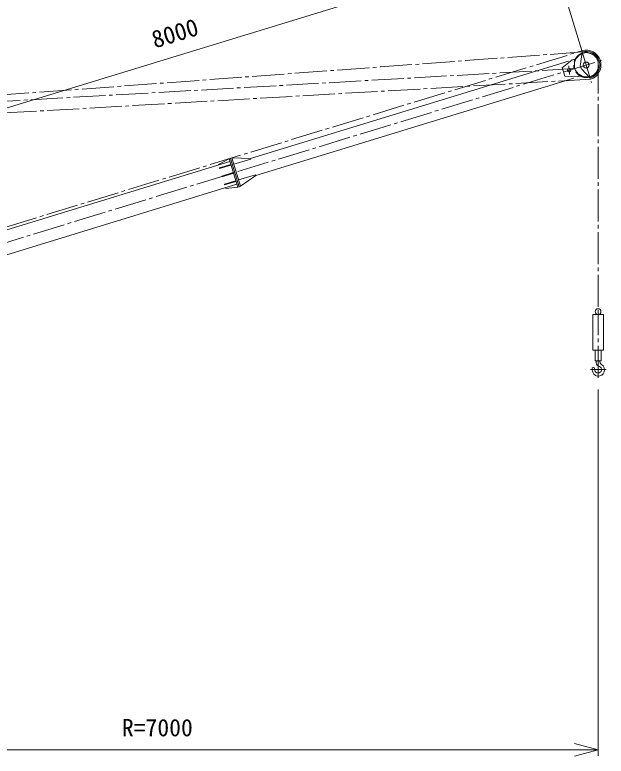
# Model space of a CAD drawing. Units: millimetres, scale not verified. Extents: x -8789 to 8797, y -12359 to 13582.
# Drawn here: x -3686 to 1301, y 2362 to 8618 of the extents above; entities that cross this region are included whole.
import ezdxf
from ezdxf.enums import TextEntityAlignment as Align

# ---------------------------------------------------------------- set-up
doc = ezdxf.new("R2010")
doc.units = ezdxf.units.MM
doc.header["$LTSCALE"] = 30
doc.linetypes.add('CHAIN2', pattern=[12, 9, -1, 1, -1])
for name, color, linetype, lineweight in [('0-2_12 常用一点鎖線', 3, 'CHAIN2', 18), ('0-4_05 寸法', 7, 'Continuous', 18), ('0-6_10 常用外形線', 3, 'Continuous', 18)]:
    doc.layers.add(name, color=color, linetype=linetype, lineweight=lineweight)
doc.styles.add('ＭＳ ゴシック', font='')
doc.styles.get('ＭＳ ゴシック').set_extended_font_data('MS Gothic')

msp = doc.modelspace()

# ---------------------------------------------------------------- linework, layer by layer
at = {"layer": '0-2_12 常用一点鎖線'}
for p, q in [((1087.72, 8342.07), (1178.15, 8046.68)), ((1099.27, 8304.34), (-7016.66, 7702.66)), ((-5826.54, 6194.65), (1096.34, 8313.9)), ((-6625.75, 5819.27), (1277.23, 8238.55)), ((1233.34, 8225.11), (1233.34, 6113.27)), ((1032.53, 8163.64), (-7016.66, 7702.66)), ((986.72, 8187.51), (992.29, 8113.43)), ((1169.52, 8074.85), (-7016.66, 7602.66)), ((1233.34, 5556.15), (1233.34, 6113.27)), ((1169.98, 5624.08), (1301.37, 5624.08))]:
    msp.add_line(p, q, dxfattribs=at)
msp.add_circle((1132.93, 8194.38), 105, dxfattribs=at)
at = {"layer": '0-4_05 寸法'}
for p, q in [((1103.66, 8290), (800.72, 9279.62)), ((-6643.01, 6948.64), (624.11, 9173.27)), ((1233.34, 5456.15), (1233.34, 2365.9)), ((-5566.66, 2415.9), (1033.34, 2415.9)), ((1233.34, 2415.9), (1033.34, 2415.9))]:
    msp.add_line(p, q, dxfattribs=at)
msp.add_lwpolyline([(1033.34, 2469.49), (1233.34, 2415.9), (1033.34, 2362.31)], dxfattribs=at)
at = {"layer": '0-6_10 常用外形線'}
for p, q in [((1099.27, 8304.34), (1083.52, 8201.98)), ((-1698.33, 7406.1), (984.54, 8227.39)), ((930.72, 8171.69), (1015.36, 8236.82)), ((1047.73, 8246.73), (1015.36, 8236.82)), ((930.72, 8171.69), (941.69, 8135.83)), ((952.67, 8099.98), (941.69, 8135.83)), ((1096.24, 8160.41), (1166.6, 8084.41)), ((1028.45, 8083.96), (-1654.43, 7262.67)), ((952.67, 8099.98), (1059.27, 8093.39)), ((1091.64, 8103.3), (1059.27, 8093.39)), ((-1856.4, 7410), (-1698.33, 7406.1)), ((-5054.26, 6404.91), (-1872.03, 7379.07)), ((-1799.61, 7224.5), (-1656.18, 7268.4)), ((-1654.43, 7262.67), (-1783.22, 7170.95)), ((-1654.43, 7262.67), (-1656.18, 7268.4)), ((-1813.49, 7187.83), (-4995.72, 6213.67)), ((1217.61, 5698.55), (1217.61, 5680.08))]:
    msp.add_line(p, q, dxfattribs=at)
for points in [[(-1967.65, 7349.8), (-1969.41, 7355.53), (-1879.35, 7402.97)], [(-1867.87, 7406.49), (-1856.4, 7410), (-1783.22, 7170.95), (-1794.7, 7167.44)], [(-1840.01, 7356.45), (-1696.58, 7400.36), (-1698.33, 7406.1)], [(-1864.71, 7355.16), (-1960.33, 7325.89), (-1958.58, 7320.15), (-1862.96, 7349.43)], [(-1843.64, 7286.32), (-1939.26, 7257.05), (-1937.5, 7251.31), (-1841.88, 7280.58)], [(-1822.56, 7217.47), (-1918.18, 7188.2), (-1916.43, 7182.46), (-1820.81, 7211.73)], [(-1909.11, 7158.56), (-1907.35, 7152.82), (-1806.17, 7163.92)], [(1208.34, 5789.08), (1208.34, 5699.08), (1258.34, 5699.08), (1258.34, 5789.08)], [(1204.82, 5618.33), (1201.94, 5635.34), (1194.83, 5640.66), (1182.58, 5638.35), (1183.12, 5633.21), (1184.71, 5627.7), (1184.37, 5619.87)]]:
    msp.add_lwpolyline(points, dxfattribs=at)
for points in [[(-1806.17, 7163.92), (-1794.7, 7167.44), (-1867.87, 7406.49), (-1879.35, 7402.97)], [(1188.34, 5789.08), (1278.34, 5789.08), (1278.34, 6089.08), (1188.34, 6089.08)]]:
    msp.add_lwpolyline(points, close=True, dxfattribs=at)
for centre, radius in [((1132.93, 8194.38), 25), ((989.5, 8150.47), 15), ((1233.34, 6113.27), 24.35)]:
    msp.add_circle(centre, radius, dxfattribs=at)
for centre, radius, start, end in [((1132.93, 8194.38), 100, 117.25264, 276.71421), ((1132.93, 8194.38), 125, 287.02054, 107.02054), ((1132.93, 8194.38), 115, 287.02054, 107.02054), ((1132.93, 8194.38), 50, 171.24908, 222.792), ((1282.49, 5693.28), 33.48, 170.02316, 232.40809), ((1236.34, 5621.58), 51.99, 182.50247, 60.32898), ((1233.34, 5624.08), 29.09, 192.4099, 68.06404), ((1250.39, 5683.43), 32.95, 185.84083, 259.17778)]:
    msp.add_arc(centre, radius, start, end, dxfattribs=at)

# ---------------------------------------------------------------- texts
at = {"layer": '0-4_05 寸法', "style": 'ＭＳ ゴシック'}
msp.add_text('8000', height=146.6, rotation=17.021, dxfattribs=at).set_placement((-2492.36, 8292.46), align=Align.BOTTOM_LEFT)
msp.add_text('R=7000', height=146.6, dxfattribs=at).set_placement((-2783.33, 2485.9), align=Align.BOTTOM_LEFT)

doc.saveas('drawing.dxf')
